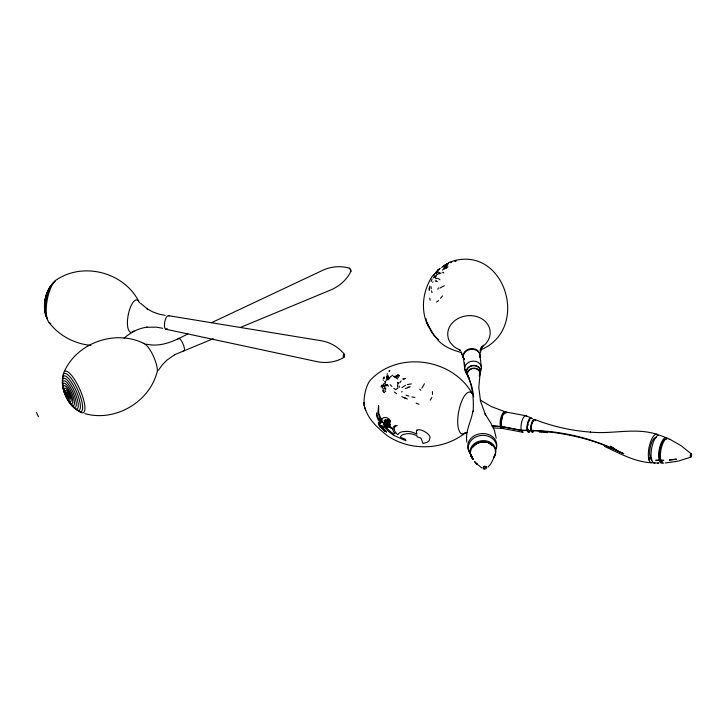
<?xml version="1.0" encoding="UTF-8"?>
<svg xmlns="http://www.w3.org/2000/svg" width="728" height="728" viewBox="0 0 728 728"><rect width="100%" height="100%" fill="white"/><g stroke="black" fill="none" stroke-linecap="round" stroke-linejoin="round"><path stroke-width="1.09" d="M531.467 430.694L531.267 429.165L531.467 430.694L538.638 431.058A214.678 164.783 -16.3 0 1 617.963 451.142L623.714 453.699L610.71 447.702A216.444 179.798 -23.8 0 0 538.438 430.612L531.303 430.33M435.153 280.944L437.2 281.572M385.576 389.453L385.694 388.024M429.729 286.14L429.238 290.554M429.12 289.325L429.329 287.824M431.085 286.696L431.194 288.779M480.216 352.962L482.164 346.765L480.899 348.075L483.519 345.199M407.38 399.017L401.729 396.678M480.098 373.628L478.787 387.505L480.58 401.456L485.694 415.215L485.012 413.804L491.691 424.561M386.486 376.121L386.859 380.162L385.813 380.116M383.219 388.251L383.183 390.836L384.53 392.747L382.628 390.9M382.191 388.051L384.011 384.038M472.927 411.011C471.271 421.476 464.955 431.231 466.885 442.169M527.609 430.585L530.011 430.621L527.609 430.585L527.946 428.947A5.087 1.802 -79.3 0 0 528.246 429.629M445.263 267.185L445.8 266.457L444.171 269.069L446.683 266.757L445.964 267.74L446.828 267.431L445.409 268.495L447.938 266.639M384.266 377.077L384.202 378.587M383.192 378.542L383.756 377.222M690.444 457.048L691.427 454.017M438.383 287.86L437.865 289.28M380.99 387.005L381.772 385.121M431.14 281.499L432.114 279.07M387.933 379.825C386.75 378.496 389.526 376.786 387.36 376.403L387.469 375.575L388.251 375.639M410.192 386.768L405.369 388.57M529.593 431.649A7.198 2.557 -79.3 0 1 527.199 430.576L527.118 430.13M530.894 430.148L530.985 430.667A6.461 2.293 -79.3 0 0 533.133 431.631M649.048 459.923L649.904 457.721L648.976 459.75L649.831 461.689A14.551 5.16 -79.3 0 0 652.324 462.799M659.222 460.415L659.559 459.55L659.195 460.342L655.737 460.278L659.222 460.415L659.95 462.062A12.94 4.586 -79.3 0 0 662.171 463.063M690.381 455.282L690.799 454.199M426.035 318.627L425.98 319.164A14.305 1.001 66.7 0 0 426.144 319.883M437.774 270.807L438.211 270.37L436.9 272.026M438.138 269.888L438.638 269.633L437.61 270.416A5.633 0.692 -50.7 0 0 435.526 272.773M494.894 455.701L490.809 463.873L487.933 467.167M64.246 371.69C77.305 342.224 116.162 329.047 144.699 343.834M398.316 382.564L397.461 385.776L398.007 387.979L395.714 389.662L393.875 388.261M387.023 374.474L387.414 373.628M388.606 379.534L390.417 376.767L392.874 375.211M420.902 390.235L419.728 389.143M421.876 388.197L424.451 383.774M432.241 276.258C423.286 290.108 420.602 307.835 426.845 323.332L426.717 322.595L428.565 326.745L427.891 325.025M482.164 346.765L480.88 349.294L482.072 347.156M350.951 271.244C346.856 279.761 339.357 286.368 330.685 289.99L240.468 327.418M381.681 386.623L383.638 384.02M493.821 457.411A12.585 10.492 -6.7 0 0 483.201 441.896A12.585 10.492 -6.7 0 0 472.062 457.939L472.845 459.222L472.062 457.939L472.599 457.148M440.522 298.362L442.478 295.887M401.701 392.083L402.102 391.382M399.781 382.828L401.128 380.871M430.266 400.163L431.822 397.479M386.468 385.913L387.36 384.684L388.452 386.195M389.161 371.225L389.771 370.452L389.034 371.144M434.725 275.857L433.606 277.75L434.871 277.313L436.209 275.257L439.212 273.082M435.517 277.259L436.19 276.221M383.974 386.468L386.031 384.411L385.148 385.822A5.633 4.332 -60.7 0 0 384.593 388.952M158.367 370.315L162.217 364.946L166.83 360.214L174.975 354.49L174.556 354.745L213.195 338.738M434.752 273.646L432.914 275.876L436.545 271.708M436.209 273.646L437.919 271.444M433.551 275.357L434.489 274.083M438.211 269.715L437.583 270.525M439.985 268.477L438.511 269.924M442.56 270.152L445.354 266.83M435.044 273.573L436.008 272.445M438.493 269.851L439.63 268.696M437.155 271.189L439.794 268.614M437.364 271.016L437.883 270.525M442.979 266.812L448.503 263.49L447.947 263.791M432.614 282.309L433.096 281.891M483.638 468.714L486.04 466.675M402.002 387.578L405.469 385.339M384.83 383.246L385.622 382.664L384.93 383.055M441.623 267.44L442.378 266.894M446.382 264.155L447.875 263.39L445.208 265.338L446 264.564M436.491 302.111L438.602 300.573M443.379 266.266C441.687 267.586 445.927 264.237 444.444 265.82L445.918 264.601M124.051 338.129C130.685 332.523 138.557 328.128 147.311 327.172L146.483 327.281L156.283 327.145L162.699 328.283M444.207 265.629L444.926 265.138M444.799 265.329L448.148 263.545M479.233 376.076A6.461 5.378 -6.7 0 0 474.629 368.141A6.461 5.378 -6.7 0 0 467.458 375.056L468.077 376.349L466.948 374.083M483.392 467.03L484.42 466.348M57.512 279.142C84.302 262.016 123.778 272.6 138.457 300.855M465.683 432.532C443.652 450.404 410.437 451.533 387.078 435.544C378.988 428.883 370.661 421.767 366.421 411.93C366.093 411.52 363.927 405.514 364.946 408.408M443.188 266.848L445.727 265.411L447.638 265.265M439.858 288.097L444.344 285.713M381.345 425.798L382.182 425.416L382.5 428.255L386.595 432.077L383.529 428.756L383.574 426.271L388.051 431.058L393.602 435.289L406.015 440.822L405.214 439.157C403.995 438.465 398.462 437.674 401.255 435.653A12.685 7.498 34.9 0 1 404.349 434.279L405.724 433.934A13.004 8.599 21.9 0 1 413.804 434.461L417.053 435.799L417.153 436.855L421.002 438.129L423.041 443.525L427.136 442.315L428.947 441.031L430.011 437.901C430.794 432.951 413.404 424.479 416.898 434.106L413.094 432.432A14.305 9.464 21.9 0 0 405.305 431.467L403.576 431.659A13.969 8.263 34.9 0 0 398.58 433.67L397.879 434.68A7.899 4.668 34.9 0 1 395.322 431.959C393.393 429.802 394.057 425.962 397.142 425.443C392.228 424.67 391.582 431.031 395.049 433.36L393.712 434.161L392.938 433.77L388.707 430.011L383.729 424.824L387.687 427.281L383.483 423.887L389.052 427.336L383.456 422.258M439.166 273.919L441.095 272.954M343.725 357.512C335.836 362.18 326.153 363.518 317.217 361.68L165.82 329.22M473.009 458.622L470.798 455.528L471.644 457.129L472.545 456.674M403.057 379.361L405.323 378.46L402.975 378.833M187.869 333.843C175.275 340.595 161.234 347.593 146.492 344.162M211.529 322.695L322.622 270.352C330.958 266.412 340.704 265.629 349.567 268.195M435.481 278.688L437.646 278.36M450.605 262.59L451.779 262.153M463.518 433.843L467.303 432.423M448.393 262.653C503.794 240.677 532.577 329.229 479.87 350.232M454.809 261.088L456.229 260.833L455.009 260.988M407.798 387.341L408.945 386.987M690.736 457.184L678.314 461.088L665.419 462.972M407.38 384.584L411.365 383.884M395.086 376.676L393.693 376.421L398.553 377.322L395.959 375.603L397.825 375.939L398.207 375.302L399.262 376.203L399.272 375.357L397.479 374.592M531.84 418.545A7.198 2.557 -79.3 0 0 528.437 420.611A7.198 2.557 -79.3 0 0 526.954 429.238L527.199 430.576L521.321 430.485L501.446 426.508L521.221 430.248L527.063 430.266M659.759 459.013L660.942 460.424L663.809 460.351L660.924 460.378L659.777 459.059L659.395 456.966A11.266 3.995 -79.3 0 1 661.215 444.653A11.266 3.995 -79.3 0 1 666.156 439.421M385.831 381.663L384.593 381.508M493.056 427.891L501.61 428.337M491.791 425.744L500.445 426.599L491.864 425.898M653.608 462.862L658.876 463.144L657.602 463.072M539.348 432.114L547.738 432.623M387.032 385.048L387.66 385.085M442.706 272.581L443.807 272.854L443.17 272.136M416.571 430.639L416.862 430.093M650.969 462.726C634.115 461.779 619.391 453.153 604.404 446.355M165.201 315.388L158.813 314.105L152.689 311.866L146.956 308.718L147.757 309.245L140.522 303.221M168.459 315.67L321.285 340.759C330.266 342.269 338.693 347.147 344.344 354.309M90.864 345.372C74.665 343.88 58.822 335.599 49.076 322.486M506.315 412.066L526.089 415.806L530.166 417.554M502.702 428.464L522.476 432.204M411.866 396.897L414.878 397.497M657.211 434.398C635.335 427.218 612.53 434.443 590.199 432.086L590.608 432.104C571.607 430.73 552.807 426.572 535.071 419.583M84.894 413.65C114.505 422.022 148.476 402.839 156.748 373.2A16.507 4.586 66.1 0 0 153.444 356.265A16.507 4.586 66.1 0 0 143.234 343.416M505.259 411.784L491.673 406.752L480.225 400.036M406.06 395.131L408.909 396.096M460.041 352.161C451.588 349.74 442.806 346.246 437.219 339.139M436.145 280.963L436.609 281.172M416.116 403.194L419.01 404.249M405.842 398.38L403.867 397.615M666.52 437.792L659.695 435.235A14.196 5.032 -79.3 0 0 652.898 443.443A14.196 5.032 -79.3 0 0 651.66 459.959L652.497 461.852A14.196 5.032 -79.3 0 0 654.927 462.935M380.608 417.936L381.372 418.827L379.834 417.435L382.337 422.559L380.726 421.13L380.608 417.936L378.715 413.231L378.596 405.441L377.932 412.13L380.717 421.394L377.814 417.453L376.685 412.876L376.476 415.615L377.996 419.519A6.925 2.666 55.9 0 0 379.889 421.721L380.526 422.286L378.76 422.258A5.405 2.084 55.9 0 0 378.414 423.56L379.961 427.018L379.006 424.397A5.551 2.139 55.9 0 1 379.388 423.377L380.853 423.296A5.078 1.956 55.9 0 0 379.807 423.978L380.598 427.118L384.712 431.267L381.199 427.345A4.104 1.583 55.9 0 1 381.345 425.798M386.996 423.905L384.175 420.556L386.559 423.714L392.647 428.965L387.969 424.333L384.73 419.956L390.517 425.016L385.403 419.537L390.344 423.004L387.059 419.301L389.007 420.666L389.007 419.847L390.499 421.712C389.726 416.916 380.717 415.178 382.091 421.73M391.882 433.005L392.938 433.77M669.533 439.066L680.971 445.609L691.3 453.899A1.684 0.592 -79.3 0 1 691.236 456.565A1.684 0.592 -79.3 0 1 690.271 456.137A1.684 0.592 -79.3 0 1 691.3 453.899M438.565 278.596L439.958 279.789M481.854 467.977L476.194 463.363M394.157 376.695L397.87 379.061M617.663 450.96L610.492 446.228L617.963 451.142M379.543 420.302L380.444 420.93M394.285 391.973L396.624 393.712M388.06 376.858L388.852 377.468L387.341 377.231L388.47 378.287L387.451 378.114L387.596 378.778M383.611 422.404L390.781 427.991L386.559 423.714M390.163 384.639L391.928 386.504M464.191 359.432L461.006 351.988L464.191 359.432A8.499 7.089 -6.7 0 1 470.606 348.685A8.499 7.089 -6.7 0 1 479.761 357.339M465.21 369.405L465.465 371.553L467.176 374.565A7.198 6.006 -6.7 0 0 468.304 375.784M467.867 375.866L466.903 374.356M471.589 455.109L470.051 453.444A14.196 11.83 -6.7 0 1 480.152 435.599A14.196 11.83 -6.7 0 1 496.323 448.939M472.117 457.994L473.391 459.377M426.772 322.768L434.561 336.154L438.229 339.767M385.631 391.6L384.921 390.39M437.892 339.339L431.686 332.596L428.537 326.135M656.51 437.592A11.266 3.995 -79.3 0 0 651.56 442.824A11.266 3.995 -79.3 0 0 649.74 455.137L651.66 459.959M650.113 457.184L651.733 460.114M465.465 371.553L466.812 374.174M36.4 412.485L38.557 416.807M467.176 374.565L466.484 373.136A7.198 6.006 -6.7 0 1 474.492 365.42A7.198 6.006 -6.7 0 1 479.625 374.265M492.938 427.136L494.521 430.685L496.214 438.238M660.942 460.424L661.661 462.053A12.585 4.468 -79.3 0 0 663.818 463.017M365.793 410.328L364.801 408.071A17.035 6.042 -79.3 0 1 371.125 379.343C399.445 350.432 452.743 358.767 472.345 393.803A21.285 7.553 -79.3 0 0 461.334 402.156A21.285 7.553 -79.3 0 0 458.622 429.374L459.869 432.204A21.285 7.553 -79.3 0 0 464.955 433.115M427.309 323.45L427.809 324.779M383.183 379.834L383.365 380.389M430.111 300.309L429.748 298.089M431.531 290.781L432.013 292.647M399.19 386.049L399.454 387.159M530.985 430.667L530.767 429.474A6.461 2.293 -79.3 0 1 532.405 421.121A6.461 2.293 -79.3 0 1 535.526 420.739M481.472 367.949L480.07 356.138A8.418 7.016 -6.7 0 0 470.688 349.394A8.418 7.016 -6.7 0 0 463.527 358.358M465.483 369.697L465.729 371.844M464.446 362.963L464.828 366.184M463.272 356.547L464.664 368.359M432.514 394.467L432.396 391.537M471.644 457.129A12.94 10.784 -6.7 0 1 483.092 440.64A12.94 10.784 -6.7 0 1 494.012 456.593M469.169 377.659A6.379 5.314 -6.7 0 1 472.172 368.668A6.379 5.314 -6.7 0 1 479.861 375.011M482.1 346.901A21.285 17.745 -6.7 0 0 486.313 322.531A21.285 17.745 -6.7 0 0 457.639 318.764A21.285 17.745 -6.7 0 0 450.414 342.742L453.735 346.346A21.285 17.745 -6.7 0 0 460.05 349.859M467.048 373.273A8.418 7.016 -6.7 0 1 466.703 363.782A8.418 7.016 -6.7 0 1 477.978 362.271A8.418 7.016 -6.7 0 1 480.289 371.498M468.386 375.957A7.116 5.933 -6.7 0 1 468.104 367.94A7.116 5.933 -6.7 0 1 477.632 366.666A7.116 5.933 -6.7 0 1 479.579 374.456M468.996 451.142A14.551 12.121 -6.7 0 1 481.163 433.606A14.551 12.121 -6.7 0 1 496.205 448.494M473.255 446.983A11.266 9.391 -6.7 0 1 485.976 442.287M488.67 443.161A11.266 9.391 -6.7 0 1 492.219 445.827M472.172 388.161A214.678 108.718 -34.4 0 0 469.697 380.089L467.749 376.112L469.169 379.525A216.444 102.43 -42.6 0 1 473.1 411.766M472.381 389.089A214.678 108.718 -34.4 0 1 473.6 396.806M427.682 323.632A13.004 0.91 66.7 0 1 427.445 322.822M427.309 323.45A14.305 1.001 66.7 0 1 426.426 320.857M502.402 428.382A8.499 3.012 -79.3 0 1 500.618 418.8A8.499 3.012 -79.3 0 1 505.933 412.394M503.485 428.51A8.418 2.985 -79.3 0 1 501.719 419.019A8.418 2.985 -79.3 0 1 506.979 412.667M529.966 431.64A7.116 2.521 -79.3 0 1 527.572 424.97A7.116 2.521 -79.3 0 1 532.195 418.691M533.579 431.64A6.379 2.266 -79.3 0 1 531.431 425.662A6.379 2.266 -79.3 0 1 535.571 420.038M659.195 460.342A12.94 4.586 -79.3 0 1 660.842 443.798A12.94 4.586 -79.3 0 1 667.54 438.711M523.259 432.25A8.418 2.985 -79.3 0 1 521.494 422.759A8.418 2.985 -79.3 0 1 526.754 416.407M660.924 460.378A12.585 4.468 -79.3 0 1 662.525 444.28A12.585 4.468 -79.3 0 1 669.041 439.339M502.666 427.3A7.271 2.584 -79.3 0 1 501.419 424.46M501.355 422.822A7.271 2.584 -79.3 0 1 502.302 417.335M503.621 414.441A7.271 2.584 -79.3 0 1 505.787 413.131M648.976 459.75A14.551 5.16 -79.3 0 1 650.823 441.15A14.551 5.16 -79.3 0 1 658.349 435.444M662.38 461.416A11.266 3.995 -79.3 0 1 659.777 459.059M651.669 459.532A11.266 3.995 -79.3 0 1 650.131 457.23M531.768 430.294A5.087 1.802 -79.3 0 1 531.567 424.952M531.913 423.696A5.087 1.802 -79.3 0 1 533.879 420.729M527.818 425.589A5.087 1.802 -79.3 0 1 528.046 424.288M529.311 421.002A5.087 1.802 -79.3 0 1 529.838 420.375M134.061 330.849A16.507 5.851 -79.3 0 1 128.237 314.833A16.507 5.851 -79.3 0 1 139.521 302.793M167.194 328.583A6.907 2.448 -79.3 0 1 164.601 322.777A6.907 2.448 -79.3 0 1 169.032 316.043M50.805 323.478A22.65 8.035 -79.3 0 1 46.801 302.348A22.65 8.035 -79.3 0 1 57.275 279.306M47.438 319.583A20.803 7.38 -79.3 0 1 46.619 298.407A20.803 7.38 -79.3 0 1 55.601 280.808M47.138 318.163A18.819 6.67 -79.3 0 1 45.791 299.208A18.819 6.67 -79.3 0 1 54.081 282.482M45.491 314.023A16.699 5.924 -79.3 0 1 51.015 285.631M44.772 307.917A12.167 4.313 -79.3 0 1 49.295 289.334M45.263 312.039A14.478 5.132 -79.3 0 1 50.059 287.424M45.063 301.783A9.792 3.467 -79.3 0 1 45.436 299.272M45.609 298.435A9.792 3.467 -79.3 0 1 46.82 294.576M62.917 386.304A16.699 4.641 66.1 0 1 68.605 381.636A16.699 4.641 66.1 0 1 78.278 405.205A16.699 4.641 66.1 0 1 69.233 401.683M68.723 400.819A16.699 4.641 66.1 0 1 67.704 398.971M66.748 397.042A16.699 4.641 66.1 0 1 65.42 394.048M63.655 389.089A16.699 4.641 66.1 0 1 63.127 387.196M63.527 389.826A14.478 4.022 66.1 0 1 68.896 384.966A14.478 4.022 66.1 0 1 75.685 406.979A14.478 4.022 66.1 0 1 63.873 390.945M62.881 383.911A18.819 5.232 66.1 0 1 69.497 379.625A18.819 5.232 66.1 0 1 80.353 405.396A18.819 5.232 66.1 0 1 71.38 404.067M67.094 396.314A18.819 5.232 66.1 0 1 65.911 393.602M62.826 379.397A20.803 5.779 66.1 0 1 70.57 377.632A20.803 5.779 66.1 0 1 82.182 403.212A20.803 5.779 66.1 0 1 76.458 409.445M68.377 397.06A20.803 5.779 66.1 0 1 66.603 393.084M63.3 375.748A22.65 6.288 66.1 0 1 72.745 376.867A22.65 6.288 66.1 0 1 84.585 404.268A22.65 6.288 66.1 0 1 78.224 410.301M69.515 396.997A22.65 6.288 66.1 0 1 67.504 392.492M349.458 269.005A1.693 0.473 66.1 0 1 349.895 268.377A1.693 0.473 66.1 0 1 350.951 270.488A1.693 0.473 66.1 0 1 350.505 271.116M177.951 339.139A6.907 1.92 66.1 0 1 182.874 343.58A6.907 1.92 66.1 0 1 183.219 350.741M364.146 402.475L364.364 405.942L364.146 402.475M397.588 382.464L398.016 382.946L397.588 382.464M439.121 272.745L438.829 273.255L439.121 272.745M676.367 459.159L669.478 460.014L676.367 459.159M476.795 463.873L474.456 461.479L477.113 464.209L476.795 463.873M459.495 349.859L459.996 350.559L459.495 349.859M483.974 468.932A1.684 1.401 -6.7 0 0 486.513 467.658A1.684 1.401 -6.7 0 0 484.02 466.502A1.684 1.401 -6.7 0 0 483.974 468.932M344.226 356.82A1.693 0.601 -79.3 0 0 344.208 354.218A1.693 0.601 -79.3 0 0 343.216 356.593A1.693 0.601 -79.3 0 0 344.226 356.82M64.483 391.564A7.362 2.047 66.1 0 0 70.525 401.583A7.362 2.047 66.1 0 0 68.214 391.273A7.362 2.047 66.1 0 0 64.483 391.564M63.755 390.335A9.792 2.721 66.1 0 0 71.79 403.667A9.792 2.721 66.1 0 0 68.714 389.953A9.792 2.721 66.1 0 0 63.755 390.335M65.42 392.711A4.905 1.365 66.1 0 0 69.442 399.39A4.905 1.365 66.1 0 0 67.904 392.519A4.905 1.365 66.1 0 0 65.42 392.711M63.254 389.043A12.167 3.385 66.1 0 0 73.237 405.614A12.167 3.385 66.1 0 0 69.415 388.561A12.167 3.385 66.1 0 0 63.254 389.043M66.567 393.766A2.448 0.682 66.1 0 0 68.569 397.097A2.448 0.682 66.1 0 0 67.804 393.675A2.448 0.682 66.1 0 0 66.567 393.766"/></g></svg>
